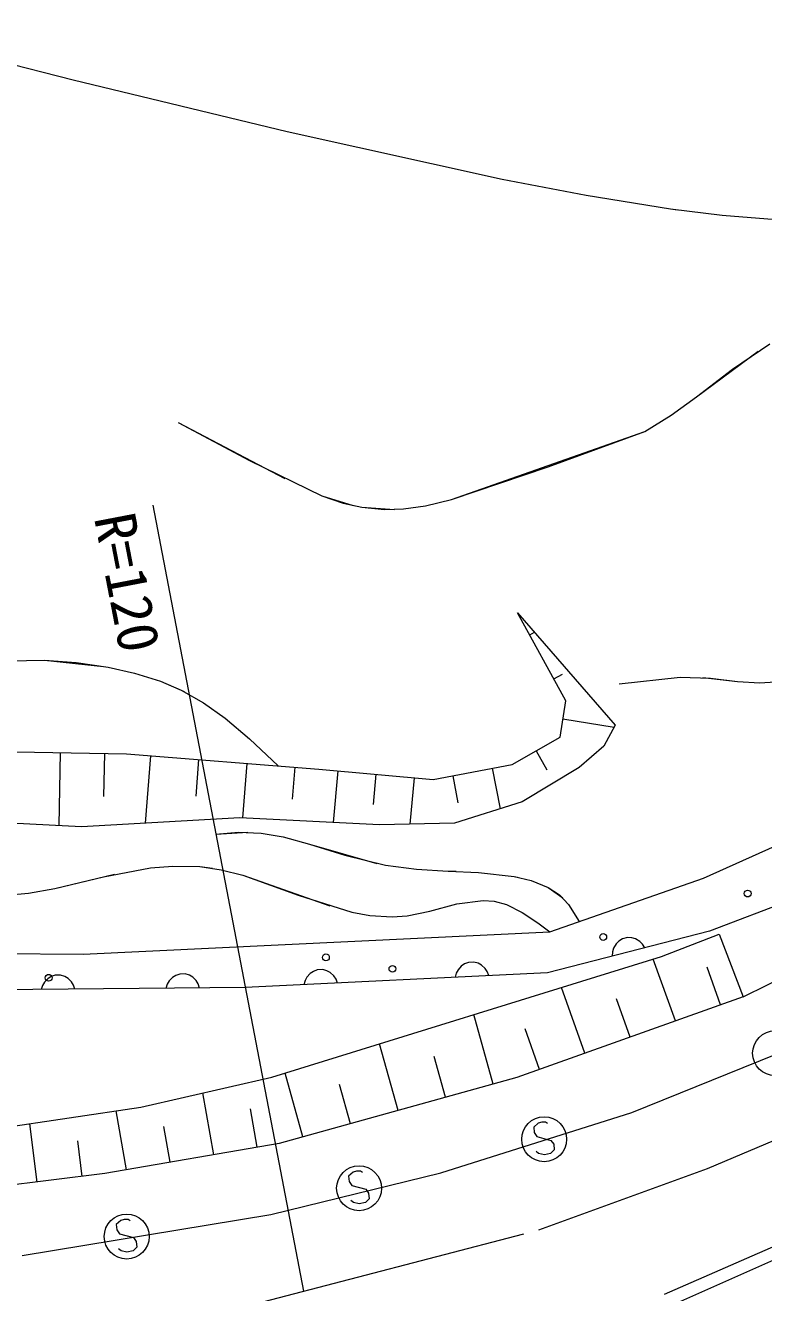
# Model space of a CAD drawing. Units: millimetres, scale not verified. Extents: x 10000 to 170000, y 5000 to 95000.
# Drawn here: x 66266 to 74478, y 64295 to 78393 of the extents above; entities that cross this region are included whole.
import ezdxf
from ezdxf.enums import TextEntityAlignment as Align

# ---------------------------------------------------------------- set-up
doc = ezdxf.new("R2010")
doc.units = ezdxf.units.MM
doc.header["$LTSCALE"] = 250
doc.linetypes.add('LONG_DASHED_DOTTED', pattern=[15.25, 12, -1.5, 0.25, -1.5])
for name, color, linetype, lineweight in [('M-BGD', 7, 'Continuous', 13), ('M-BMK', 2, 'LONG_DASHED_DOTTED', 13), ('M-STR-HTXT', 7, 'Continuous', 13)]:
    doc.layers.add(name, color=color, linetype=linetype, lineweight=lineweight)
doc.styles.add('ＭＳ ゴシック', font='')
doc.styles.get('ＭＳ ゴシック').set_extended_font_data('MS Gothic')

msp = doc.modelspace()

# ---------------------------------------------------------------- linework, layer by layer
at = {"layer": 'M-BGD'}
for p, q in [((73731.6, 74261.3), (74417.3, 74768.3)), ((74130.9, 74566.7), (74546, 74850.7)), ((74130.9, 74566.7), (74546, 74850.7)), ((73731.6, 74261.3), (74130.9, 74566.7)), ((73731.6, 74261.3), (74130.9, 74566.7)), ((73449.7, 74056.3), (73731.6, 74261.3)), ((73449.7, 74056.3), (73731.6, 74261.3)), ((73449.7, 74056.3), (73731.6, 74261.3)), ((73155.7, 73874), (73449.7, 74056.3)), ((73155.7, 73874), (73449.7, 74056.3)), ((73155.7, 73874), (73449.7, 74056.3)), ((67964.4, 73973.5), (69153.4, 73351.5)), ((67964.4, 73973.5), (68758.5, 73553.6)), ((67964.4, 73973.5), (68758.5, 73553.6)), ((71006.8, 73118.1), (73155.7, 73874)), ((72082.4, 73482.4), (73155.7, 73874)), ((68758.5, 73553.6), (69563.6, 73160.3)), ((68758.5, 73553.6), (69563.6, 73160.3)), ((71006.8, 73118.1), (72082.4, 73482.4)), ((71006.8, 73118.1), (71839.6, 73404.7)), ((69563.6, 73160.3), (69911.4, 73049.9)), ((69563.6, 73160.3), (69799.4, 73078.2)), ((69799.4, 73078.2), (70009.7, 73031.2)), ((70009.7, 73031.2), (70259.4, 73008.1)), ((70009.7, 73031.2), (70371.7, 73008.1)), ((70009.7, 73031.2), (70259.4, 73008.1)), ((70471, 73013.8), (70716.5, 73047.7)), ((70471, 73013.8), (70716.5, 73047.7)), ((70716.5, 73047.7), (71006.8, 73118.1)), ((70716.5, 73047.7), (71006.8, 73118.1)), ((70259.4, 73008.1), (70471, 73013.8)), ((70259.4, 73008.1), (70471, 73013.8)), ((72277.6, 70878.5), (71741.7, 71858.3)), ((71741.7, 71858.3), (72827.8, 70608.9)), ((71875.7, 71613.3), (71929.2, 71642.6)), ((66079.9, 71322.5), (66481.1, 71329.8)), ((66079.9, 71322.5), (66481.1, 71329.8)), ((66481.1, 71329.8), (67136.9, 71260.9)), ((66481.1, 71329.8), (66830.3, 71304.9)), ((66830.3, 71304.9), (67186.5, 71251.9)), ((67186.5, 71251.9), (67482.1, 71186)), ((67186.5, 71251.9), (67482.1, 71186)), ((67482.1, 71186), (67769.6, 71095.9)), ((67482.1, 71186), (67769.6, 71095.9)), ((67769.6, 71095.9), (68032.4, 70981.7)), ((67769.6, 71095.9), (67998.7, 70998.5)), ((72143.6, 71123.4), (72239.9, 71176.1)), ((73550.2, 71137.1), (72872, 71063.8)), ((73886.9, 71125.4), (73550.2, 71137.1)), ((74186.5, 71089.2), (73799.7, 71133)), ((74186.5, 71089.2), (73886.9, 71125.4)), ((74435, 71073.8), (74186.5, 71089.2)), ((74435, 71073.8), (74186.5, 71089.2)), ((74606, 71086.2), (74435, 71073.8)), ((74606, 71086.2), (74435, 71073.8)), ((67998.7, 70998.5), (68246.7, 70858.1)), ((68246.7, 70858.1), (68489.2, 70684.5)), ((72214.3, 70475.2), (72277.6, 70878.5)), ((68489.2, 70684.5), (68757.7, 70456.9)), ((72246, 70676.8), (72816.2, 70587.4)), ((72827.8, 70608.9), (72701.7, 70374.3)), ((68757.7, 70456.9), (69078.5, 70155.3)), ((71679, 70170.7), (72214.3, 70475.2)), ((72701.7, 70374.3), (72426.5, 70137.1)), ((73808, 68904.8), (77121.1, 70399.5)), ((64932.7, 70334.6), (67391.8, 70289.6)), ((66654.1, 70303.1), (66639.2, 69490.4)), ((67145.9, 70294.1), (67137.1, 69812.7)), ((67391.8, 70289.6), (69530.4, 70119.4)), ((67659.1, 70268.3), (67599.4, 69518.2)), ((68193.7, 70225.8), (68161.4, 69819.5)), ((71946.6, 70322.9), (72067.1, 70111.1)), ((68728.4, 70183.2), (68680.1, 69576)), ((69263.1, 70140.7), (69234.8, 69785.4)), ((69530.4, 70119.4), (70801.3, 70002.6)), ((69742.2, 70099.9), (69689.3, 69524.2)), ((70801.3, 70002.6), (71679, 70170.7)), ((71459.5, 70128.7), (71545.7, 69678.7)), ((72426.5, 70137.1), (71790.1, 69755.6)), ((70165.9, 70061), (70135.1, 69725.9)), ((70589.5, 70022.1), (70542.1, 69506.4)), ((71020.7, 70044.7), (71078.3, 69744)), ((66890.7, 69478.2), (63116.1, 69660.3)), ((71790.1, 69755.6), (71039, 69519.1)), ((68651.7, 69577.5), (66890.7, 69478.2)), ((70204.9, 69497.8), (68651.7, 69577.5)), ((71039, 69519.1), (70204.9, 69497.8)), ((68386.3, 69395.8), (68739.7, 69418)), ((68386.3, 69395.8), (68636, 69416.5)), ((68386.3, 69395.8), (68636, 69416.5)), ((68386.3, 69395.8), (68636, 69416.5)), ((68636, 69416.5), (68888.6, 69408.2)), ((68636, 69416.5), (68888.6, 69408.2)), ((68636, 69416.5), (68888.6, 69408.2)), ((68888.6, 69408.2), (69134.8, 69365.3)), ((68888.6, 69408.2), (69134.8, 69365.3)), ((68888.6, 69408.2), (69134.8, 69365.3)), ((69134.8, 69365.3), (69426.8, 69285.4)), ((69134.8, 69365.3), (69426.8, 69285.4)), ((69134.8, 69365.3), (69426.8, 69285.4)), ((69426.8, 69285.4), (69485.9, 69267.1)), ((69426.8, 69285.4), (69821.5, 69161.3)), ((69426.8, 69285.4), (70174.1, 69070.3)), ((69821.5, 69161.3), (70271.5, 69050.3)), ((66594.4, 68791.6), (67256.3, 68948.6)), ((67134.7, 68921.7), (67657.4, 69019.2)), ((67134.7, 68921.7), (67657.4, 69019.2)), ((67657.4, 69019.2), (67908.5, 69040.5)), ((67657.4, 69019.2), (67908.5, 69040.5)), ((67908.5, 69040.5), (68207, 69034.4)), ((67908.5, 69040.5), (68207, 69034.4)), ((68207, 69034.4), (68349.1, 69016.7)), ((68207, 69034.4), (68446, 69000.4)), ((68446, 69000.4), (68685.1, 68940.5)), ((68685.1, 68940.5), (69654.6, 68597.1)), ((68685.1, 68940.5), (69298.9, 68717.6)), ((68685.1, 68940.5), (69298.9, 68717.6)), ((70271.5, 69050.3), (70617.2, 69004.4)), ((70271.5, 69050.3), (70617.2, 69004.4)), ((70271.5, 69050.3), (70617.2, 69004.4)), ((70271.5, 69050.3), (70617.2, 69004.4)), ((70617.2, 69004.4), (70968.7, 68984.9)), ((70617.2, 69004.4), (70968.7, 68984.9)), ((70617.2, 69004.4), (70968.7, 68984.9)), ((70617.2, 69004.4), (70968.7, 68984.9)), ((70968.7, 68984.9), (71305.1, 68970)), ((70968.7, 68984.9), (71305.1, 68970)), ((70968.7, 68984.9), (71057, 68982.5)), ((70968.7, 68984.9), (71305.1, 68970)), ((71305.1, 68970), (71703.5, 68923.3)), ((71305.1, 68970), (71703.5, 68923.3)), ((71305.1, 68970), (71703.5, 68923.3)), ((75686.5, 69008.4), (73876.1, 68316.9)), ((66594.4, 68791.6), (67134.7, 68921.7)), ((66594.4, 68791.6), (67134.7, 68921.7)), ((71703.5, 68923.3), (71891.6, 68878.3)), ((71703.5, 68923.3), (71741.1, 68915.9)), ((71703.5, 68923.3), (71891.6, 68878.3)), ((71891.6, 68878.3), (72081.4, 68803)), ((71891.6, 68878.3), (72081.4, 68803)), ((72081.4, 68803), (72242.4, 68688.5)), ((72081.4, 68803), (72205.6, 68721.6)), ((72098.9, 68308.1), (73808, 68904.8)), ((66054.7, 68716.2), (66300.6, 68737.7)), ((66300.6, 68737.7), (66594.4, 68791.6)), ((69298.9, 68717.6), (69898.4, 68528.6)), ((69298.9, 68717.6), (69898.4, 68528.6)), ((71066.4, 68618.7), (71357.7, 68659)), ((71066.4, 68618.7), (71357.7, 68659)), ((71357.7, 68659), (71480.1, 68649.4)), ((71357.7, 68659), (71480.1, 68649.4)), ((72205.6, 68721.6), (72307, 68614.3)), ((69898.4, 68528.6), (70096.3, 68491.4)), ((69898.4, 68528.6), (70096.3, 68491.4)), ((70512.9, 68487.2), (70765.8, 68539.7)), ((70765.8, 68539.7), (71066.4, 68618.7)), ((70765.8, 68539.7), (71066.4, 68618.7)), ((71480.1, 68649.4), (71616.6, 68611.3)), ((71616.6, 68611.3), (71793, 68523.5)), ((71793, 68523.5), (71965.3, 68407.9)), ((72307, 68614.3), (72427.3, 68422.7)), ((70096.3, 68491.4), (70346.2, 68475.2)), ((70096.3, 68491.4), (70346.2, 68475.2)), ((70346.2, 68475.2), (70512.9, 68487.2)), ((70346.2, 68475.2), (70512.9, 68487.2)), ((71965.3, 68407.9), (72098.8, 68308)), ((74250.4, 67586.8), (76030.7, 68461.3)), ((66910.2, 68060.5), (72098.9, 68308.1)), ((73876.1, 68316.9), (72073.9, 67853.8)), ((72964.9, 68245.4), (72906.8, 68230.4)), ((73012.2, 68242), (72964.9, 68245.4)), ((73054.1, 68229.6), (73012.2, 68242)), ((73343, 68033.8), (73983.2, 68284.6)), ((73983.2, 68284.6), (74250.4, 67586.8)), ((72809.2, 68127.9), (72796.7, 68086)), ((72836.2, 68173.6), (72809.2, 68127.9)), ((72866.9, 68204.7), (72836.2, 68173.6)), ((72906.8, 68230.4), (72866.9, 68204.7)), ((73099.8, 68202.6), (73054.1, 68229.6)), ((73130.9, 68171.9), (73099.8, 68202.6)), ((73156.6, 68132), (73130.9, 68171.9)), ((64110.5, 68086.6), (66910.2, 68060.5)), ((69007.4, 66692.4), (73343, 68033.8)), ((71151.2, 67951.2), (71114.8, 67926.9)), ((71195.4, 67968.4), (71151.2, 67951.2)), ((71255.3, 67971.3), (71195.4, 67968.4)), ((71301, 67958.5), (71255.3, 67971.3)), ((71339.5, 67937.9), (71301, 67958.5)), ((72796.7, 68086), (72793.4, 68038.7)), ((73495.6, 67317.3), (73250, 68005)), ((66554.3, 67810.6), (66517, 67787.8)), ((66599.2, 67826.1), (66554.3, 67810.6)), ((66659.2, 67826.6), (66599.2, 67826.1)), ((66704.3, 67812.1), (66659.2, 67826.6)), ((66742, 67789.9), (66704.3, 67812.1)), ((67940.9, 67823.9), (67903.6, 67801)), ((67985.7, 67839.3), (67940.9, 67823.9)), ((68045.7, 67839.9), (67985.7, 67839.3)), ((68090.9, 67825.3), (68045.7, 67839.9)), ((68128.6, 67803.2), (68090.9, 67825.3)), ((72073.9, 67853.8), (68710.5, 67688.7)), ((69433.1, 67844.3), (69397.5, 67805)), ((69469.5, 67868.6), (69433.1, 67844.3)), ((69513.7, 67885.8), (69469.5, 67868.6)), ((69573.6, 67888.8), (69513.7, 67885.8)), ((69619.3, 67876), (69573.6, 67888.8)), ((69657.8, 67855.4), (69619.3, 67876)), ((69697.1, 67819.7), (69657.8, 67855.4)), ((69721.5, 67783.4), (69697.1, 67819.7)), ((71058.5, 67849), (71045.8, 67803.4)), ((71079.2, 67887.6), (71058.5, 67849)), ((71114.8, 67926.9), (71079.2, 67887.6)), ((71378.8, 67902.3), (71339.5, 67937.9)), ((71403.1, 67865.9), (71378.8, 67902.3)), ((71420.3, 67821.7), (71403.1, 67865.9)), ((73998.8, 67496.9), (73849.6, 67914.7)), ((68710.5, 67688.7), (64550.8, 67649)), ((66457.8, 67712.2), (66443.2, 67667.1)), ((66479.9, 67749.9), (66457.8, 67712.2)), ((66517, 67787.8), (66479.9, 67749.9)), ((66779.9, 67752.8), (66742, 67789.9)), ((66802.7, 67715.5), (66779.9, 67752.8)), ((66818.2, 67670.7), (66802.7, 67715.5)), ((67844.3, 67725.5), (67829.8, 67680.3)), ((67866.5, 67763.2), (67844.3, 67725.5)), ((67903.6, 67801), (67866.5, 67763.2)), ((68166.4, 67766), (68128.6, 67803.2)), ((68189.3, 67728.7), (68166.4, 67766)), ((68204.7, 67683.9), (68189.3, 67728.7)), ((69376.9, 67766.5), (69364.1, 67720.8)), ((69397.5, 67805), (69376.9, 67766.5)), ((69738.6, 67739.2), (69721.5, 67783.4)), ((72489.2, 66958), (72228.2, 67688.9)), ((74250.4, 67586.8), (71734.4, 66688.5)), ((72992.4, 67137.6), (72840.4, 67563.2)), ((71469.8, 66615.1), (71255.4, 67387.9)), ((71986, 66778.3), (71824.8, 67229.8)), ((73011.3, 66299.2), (75081.2, 67136.5)), ((70411.3, 66321.4), (70205.6, 67063.1)), ((70940.6, 66468.2), (70814.5, 66922.6)), ((67549.1, 66359.2), (69007.4, 66692.4)), ((71734.4, 66688.5), (69088.2, 65954.3)), ((69352.8, 66027.7), (69155.7, 66738.2)), ((69882.1, 66174.6), (69761.2, 66610.2)), ((68361, 65828.8), (68242.1, 66517.5)), ((65610.9, 66068.2), (67549.1, 66359.2)), ((67391.4, 65661.5), (67278, 66318.5)), ((68845.8, 65912.5), (68771.8, 66341.3)), ((70887.4, 65629.3), (73011.3, 66299.2)), ((66398, 65525.9), (66317.1, 66174.2)), ((67876.2, 65745.1), (67807.6, 66142.7)), ((71971.1, 66180.9), (71920.1, 66137.3)), ((71920.1, 66137.3), (71925, 66076.7)), ((72009.9, 66190.6), (71971.1, 66180.9)), ((72051.1, 66190.6), (72009.9, 66190.6)), ((72075.4, 66176), (72051.1, 66190.6)), ((73356, 64110.8), (78060.5, 66208.7)), ((66898.7, 65588.4), (66849.2, 65984.8)), ((71925, 66076.7), (71956.5, 66033)), ((71956.5, 66033), (72111.7, 65989.3)), ((72111.7, 65989.3), (72143.2, 65945.6)), ((69088.2, 65954.3), (67149, 65619.6)), ((71973.3, 65841.4), (71946.7, 65865.7)), ((72038.8, 65826.8), (71973.3, 65841.4)), ((72106.7, 65843.7), (72038.8, 65826.8)), ((72148, 65885), (72106.7, 65843.7)), ((72143.2, 65945.6), (72148, 65885)), ((73376.2, 64279.4), (77057.7, 65888.1)), ((67149, 65619.6), (65647, 65432.1)), ((68996.5, 65165.6), (70887.4, 65629.3)), ((69912.5, 65636.1), (69861.5, 65592.5)), ((69861.5, 65592.5), (69866.3, 65531.9)), ((69951.3, 65645.8), (69912.5, 65636.1)), ((69992.5, 65645.8), (69951.3, 65645.8)), ((70016.7, 65631.2), (69992.5, 65645.8)), ((69866.3, 65531.9), (69897.8, 65488.2)), ((69897.8, 65488.2), (70053, 65444.5)), ((70053, 65444.5), (70084.5, 65400.8)), ((69914.7, 65296.6), (69888, 65320.9)), ((69980.2, 65282), (69914.7, 65296.6)), ((70048.1, 65298.9), (69980.2, 65282)), ((70089.3, 65340.1), (70048.1, 65298.9)), ((70084.5, 65400.8), (70089.3, 65340.1)), ((66232.4, 64709.6), (68996.5, 65165.6)), ((67328.3, 65098.6), (67277.3, 65055)), ((67277.3, 65055), (67282.1, 64994.4)), ((67282.1, 64994.4), (67313.6, 64950.7)), ((67367.1, 65108.3), (67328.3, 65098.6)), ((67408.3, 65108.3), (67367.1, 65108.3)), ((67432.6, 65093.7), (67408.3, 65108.3)), ((67313.6, 64950.7), (67468.8, 64907)), ((67468.8, 64907), (67500.3, 64863.3)), ((67500.3, 64863.3), (67505.2, 64802.7)), ((67330.5, 64759.1), (67303.8, 64783.4)), ((67396, 64744.5), (67330.5, 64759.1)), ((67463.9, 64761.4), (67396, 64744.5)), ((67505.2, 64802.7), (67463.9, 64761.4))]:
    msp.add_line(p, q, dxfattribs=at)
for centre, radius in [((74299.7, 68734.1), 37.5), ((72693.7, 68251.4), 37.5), ((69609.7, 68024.8), 37.5), ((66525.6, 67798.3), 37.5), ((70348.6, 67896.7), 37.5), ((74604.9, 66958.3), 250), ((72036.5, 66001.4), 250), ((69977.8, 65456.6), 250), ((67393.6, 64919.1), 250)]:
    msp.add_circle(centre, radius, dxfattribs=at)
at = {"layer": 'M-BMK'}
for p, q in [((73851.6, 65675), (76365.5, 66737.3)), ((71976.1, 64994.1), (73851.6, 65675)), ((68909.4, 64192.6), (71976.1, 64994.1))]:
    msp.add_line(p, q, dxfattribs=at)
at = {"layer": 'M-STR-HTXT'}
for p, q in [((64424.2, 78392.8), (66798.1, 77788.1)), ((66798.1, 77788.1), (69179.9, 77212.3)), ((69179.9, 77212.3), (71569.4, 76681.9)), ((71569.4, 76681.9), (72502, 76504.6)), ((71569.4, 76681.9), (72502, 76504.6)), ((72502, 76504.6), (73440.4, 76351.8)), ((72502, 76504.6), (73440.4, 76351.8)), ((73440.4, 76351.8), (74017.6, 76280.5)), ((73440.4, 76351.8), (74017.6, 76280.5)), ((73440.4, 76351.8), (73520.6, 76340.4)), ((74017.6, 76280.5), (74616.2, 76234.4)), ((74017.6, 76280.5), (74616.2, 76234.4)), ((67685.1, 73053.7), (69361.3, 64310.7))]:
    msp.add_line(p, q, dxfattribs=at)

# ---------------------------------------------------------------- texts
at = {"layer": 'M-STR-HTXT', "style": 'ＭＳ ゴシック'}
msp.add_text('R=120', height=458.2, rotation=280.9, dxfattribs=at).set_placement((66894.3, 72891.3), align=Align.BOTTOM_LEFT)

doc.saveas('drawing.dxf')
